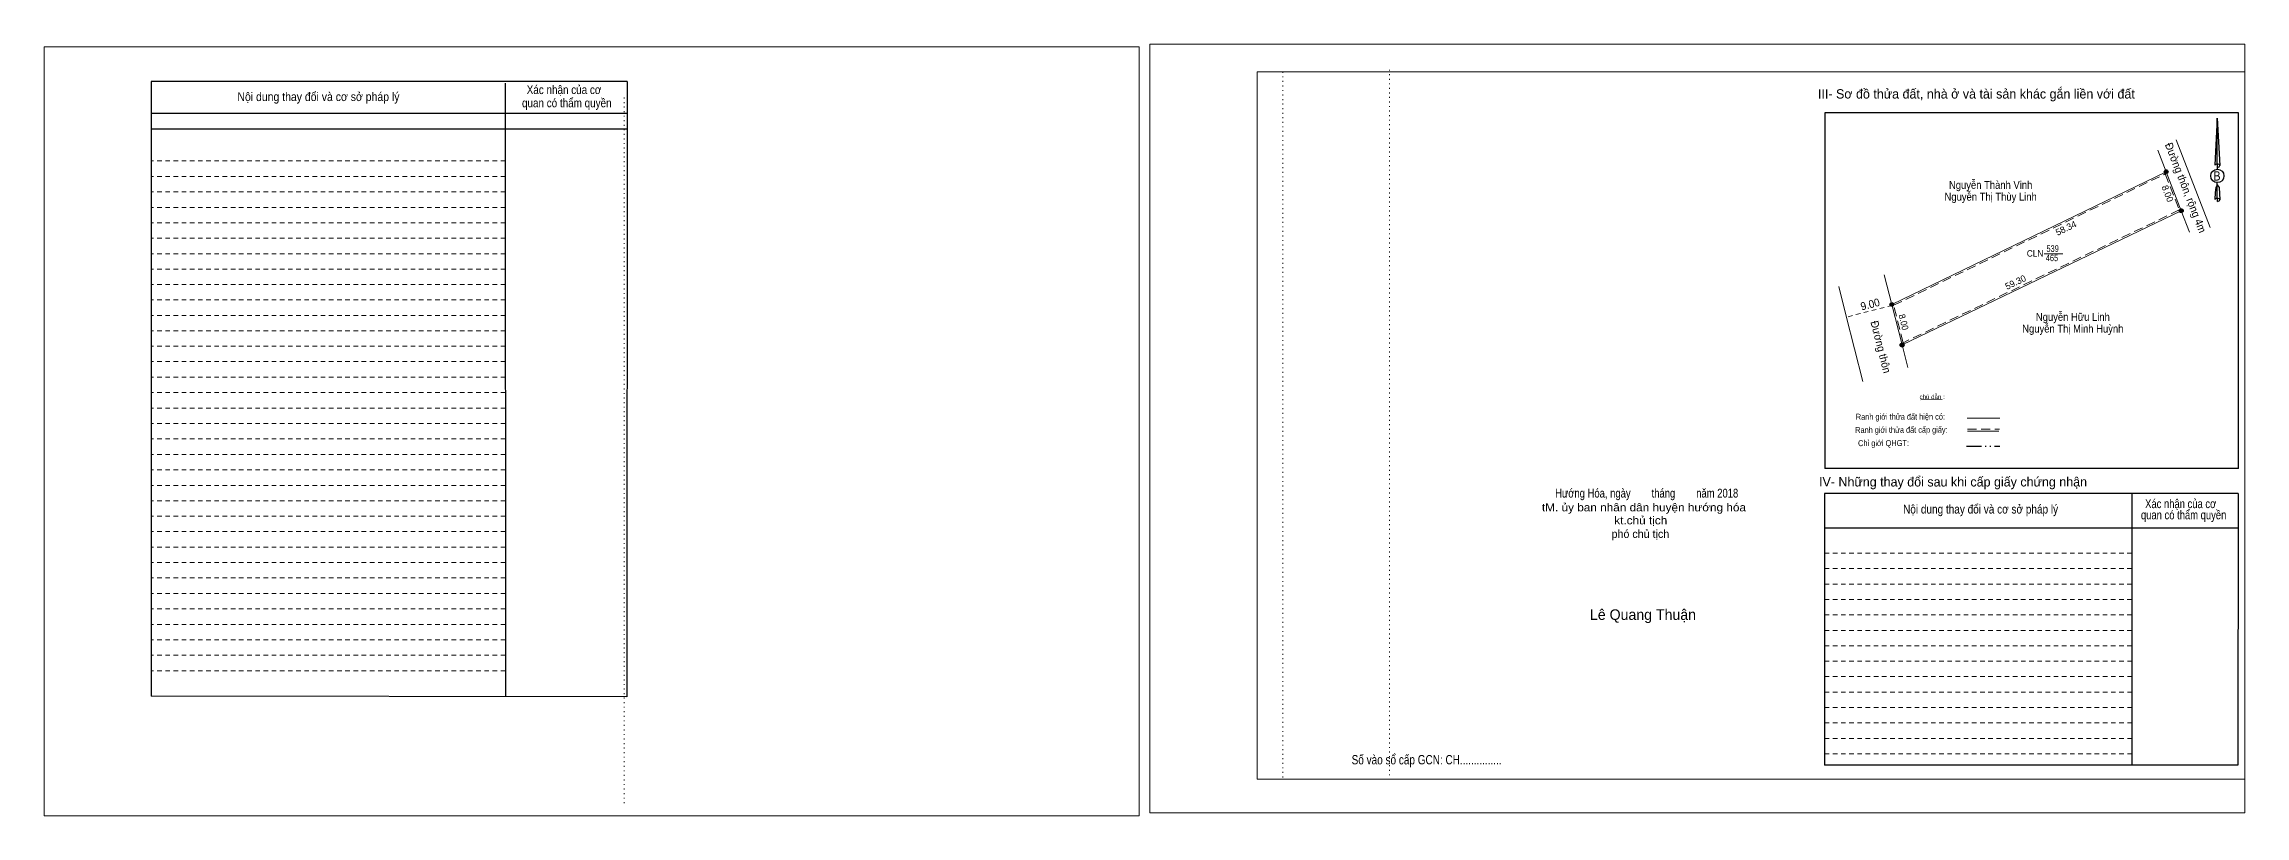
# Model space of a CAD drawing. Header units: metres. Extents: x 547981 to 548786, y 1837709 to 1837924.
# Drawn here: x 548364.8 to 548786.2, y 1837735.2 to 1837882.9 of the extents above; entities that cross this region are included whole.
import ezdxf
from ezdxf.enums import TextEntityAlignment as Align

# ---------------------------------------------------------------- set-up
doc = ezdxf.new("R2010")
doc.units = ezdxf.units.M
doc.header["$LTSCALE"] = 0.58
for name, pattern in [('DASH_DOUBLE_DOT', [9.2, 5, -1.2, 0.3, -1.2, 0.3, -1.2]), ('DOTTED', [1.5, 0.3, -1.2]), ('MEDIUM_DASHED', [4.5, 3, -1.5]), ('SHORT_DASHED', [2.7, 1.5, -1.2])]:
    doc.linetypes.add(name, pattern=pattern)
for name, color, linetype, lineweight in [('18', 7, 'Continuous', 25), ('28', 7, 'SHORT_DASHED', 13), ('3', 7, 'Continuous', 13), ('5', 7, 'DASH_DOUBLE_DOT', 25), ('55', 7, 'Continuous', 13), ('7', 7, 'Continuous', 13), ('8', 7, 'Continuous', 13)]:
    doc.layers.add(name, color=color, linetype=linetype, lineweight=lineweight)

msp = doc.modelspace()

# ---------------------------------------------------------------- hatches: boundary and pattern name
at = {"layer": '8'}
for points in [[(548771.4694, 1837858.45, 1), (548770.7306, 1837858.45, 1)], [(548774.3665, 1837850.993, 1), (548773.6276, 1837850.993, 1)], [(548718.9494, 1837833.05, 1), (548718.2106, 1837833.05, 1)], [(548718.9494, 1837833.05, 1), (548718.2106, 1837833.05, 1)], [(548720.9172, 1837825.2958, 1), (548720.1783, 1837825.2958, 1)]]:
    msp.add_hatch(color=256, dxfattribs=at).paths.add_polyline_path(points)

# ---------------------------------------------------------------- linework, layer by layer
at = {"layer": '18'}
for p, q in [((548780.89, 1837868.7), (548781.37, 1837859.67)), ((548780.89, 1837868.7), (548781.37, 1837859.67)), ((548780.89, 1837868.7), (548781.37, 1837859.67)), ((548780.5, 1837861.05), (548780.45, 1837859.69)), ((548780.89, 1837859.93), (548780.89, 1837859.61)), ((548780.89, 1837859.61), (548780.89, 1837859.36)), ((548780.89, 1837859.36), (548780.89, 1837859)), ((548780.89, 1837859.36), (548780.89, 1837859)), ((548780.89, 1837859.36), (548780.89, 1837859)), ((548781.37, 1837859.67), (548781.37, 1837859.69)), ((548780.89, 1837855.96), (548780.89, 1837856.34)), ((548780.89, 1837855.96), (548780.89, 1837856.34)), ((548780.89, 1837855.96), (548780.89, 1837856.34)), ((548780.89, 1837855.96), (548781.24, 1837855.46)), ((548780.89, 1837855.96), (548781.24, 1837855.46)), ((548780.89, 1837855.96), (548781.24, 1837855.46)), ((548780.89, 1837853.39), (548780.89, 1837853.06)), ((548781.24, 1837855.46), (548781.37, 1837853.1)), ((548781.24, 1837855.46), (548781.37, 1837853.1)), ((548781.24, 1837855.46), (548781.37, 1837853.1)), ((548780.89, 1837853.06), (548780.89, 1837852.78)), ((548781.37, 1837853.1), (548781.37, 1837853.11))]:
    msp.add_line(p, q, dxfattribs=at)
for points in [[(548780.89, 1837859.93), (548780.89, 1837868.7), (548780.5, 1837861.05)], [(548780.89, 1837853.39), (548780.89, 1837855.96), (548780.59, 1837855.46), (548780.5, 1837854.5), (548780.45, 1837853.11)]]:
    msp.add_lwpolyline(points, dxfattribs=at)
msp.add_ellipse((548780.9126, 1837857.6501), major_axis=(0, 1.2853), ratio=0.983453, dxfattribs=at)
for centre, start_param, end_param in [((548780.9131, 1837859.6306), 1.57079633, 3.07445202), ((548780.9131, 1837859.6306), 0.06714063, 1.57079633), ((548780.9131, 1837859.6306), 4.71238898, 6.28318531), ((548780.9131, 1837853.0706), 1.57079633, 2.49106941), ((548780.9131, 1837853.0706), 0.06714063, 1.57079633), ((548780.9131, 1837853.0706), 2.49106941, 3.07427841), ((548780.9131, 1837853.0706), 4.71238898, 6.28318531)]:
    msp.add_ellipse(centre, major_axis=(0.4634, 0), ratio=0.655448, start_param=start_param, end_param=end_param, dxfattribs=at)
at = {"layer": '28', "linetype": 'Continuous', "lineweight": 25}
for p, q in [((548476.47, 1837875.72), (548385.29, 1837875.72)), ((548453.1, 1837875.4), (548453.14, 1837758.05)), ((548476.47, 1837875.72), (548476.39, 1837757.97)), ((548476.47, 1837869.57), (548385.41, 1837869.57)), ((548476.47, 1837869.57), (548385.41, 1837869.57)), ((548476.47, 1837866.6), (548385.41, 1837866.6)), ((548784.96, 1837801.68), (548705.75, 1837801.68)), ((548764.51, 1837796.86), (548764.55, 1837744.87)), ((548784.88, 1837796.86), (548784.86, 1837744.87)), ((548784.86, 1837790.27), (548705.7, 1837790.27)), ((548476.39, 1837757.97), (548385.29, 1837758.1)), ((548784.86, 1837744.87), (548705.7, 1837744.87))]:
    msp.add_line(p, q, dxfattribs=at)
at = {"layer": '28'}
for p, q in [((548453.1, 1837860.53), (548385.29, 1837860.53)), ((548453.1, 1837857.55), (548385.29, 1837857.55)), ((548453.1, 1837854.63), (548385.29, 1837854.63)), ((548453.1, 1837851.63), (548385.29, 1837851.63)), ((548453.1, 1837848.69), (548385.29, 1837848.69)), ((548453.1, 1837845.72), (548385.29, 1837845.72)), ((548453.1, 1837842.77), (548385.29, 1837842.77)), ((548453.1, 1837839.82), (548385.29, 1837839.82)), ((548453.1, 1837836.87), (548385.29, 1837836.87)), ((548453.1, 1837833.91), (548385.29, 1837833.91)), ((548453.1, 1837830.97), (548385.29, 1837830.97)), ((548453.1, 1837827.99), (548385.29, 1837827.99)), ((548453.1, 1837825.07), (548385.29, 1837825.07)), ((548453.1, 1837822.12), (548385.29, 1837822.12)), ((548453.1, 1837819.14), (548385.29, 1837819.14)), ((548453.1, 1837816.21), (548385.29, 1837816.21)), ((548453.1, 1837813.22), (548385.29, 1837813.22)), ((548453.1, 1837810.27), (548385.29, 1837810.27)), ((548453.1, 1837807.31), (548385.29, 1837807.31)), ((548453.1, 1837804.36), (548385.29, 1837804.36)), ((548453.1, 1837801.39), (548385.29, 1837801.39)), ((548453.1, 1837798.44), (548385.29, 1837798.44)), ((548453.1, 1837795.49), (548385.29, 1837795.49)), ((548453.1, 1837792.53), (548385.29, 1837792.53)), ((548453.1, 1837789.6), (548385.29, 1837789.6)), ((548453.1, 1837786.61), (548385.29, 1837786.61)), ((548453.1, 1837783.7), (548385.29, 1837783.7)), ((548764.54, 1837785.48), (548705.7, 1837785.48)), ((548764.54, 1837782.52), (548705.7, 1837782.52)), ((548453.1, 1837780.71), (548385.29, 1837780.71)), ((548453.1, 1837777.77), (548385.29, 1837777.77)), ((548764.54, 1837779.55), (548705.7, 1837779.55)), ((548453.1, 1837774.81), (548385.29, 1837774.81)), ((548764.54, 1837776.62), (548705.7, 1837776.62)), ((548764.54, 1837773.65), (548705.7, 1837773.65)), ((548453.1, 1837771.83), (548385.29, 1837771.83)), ((548764.54, 1837770.69), (548705.7, 1837770.69)), ((548453.1, 1837768.89), (548385.29, 1837768.89)), ((548453.1, 1837765.93), (548385.29, 1837765.93)), ((548764.54, 1837767.71), (548705.7, 1837767.71)), ((548453.1, 1837762.97), (548385.29, 1837762.97)), ((548764.55, 1837764.77), (548705.7, 1837764.77)), ((548764.55, 1837761.84), (548705.7, 1837761.84)), ((548764.55, 1837758.88), (548705.7, 1837758.88)), ((548764.55, 1837755.92), (548705.7, 1837755.92)), ((548764.55, 1837752.96), (548705.7, 1837752.96)), ((548764.55, 1837750.02), (548705.7, 1837750.02)), ((548764.55, 1837747.07), (548705.7, 1837747.07))]:
    msp.add_line(p, q, dxfattribs=at)
at = {"layer": '28', "linetype": 'Continuous', "lineweight": 25}
for points in [[(548476.47, 1837875.72), (548385.29, 1837875.72), (548385.29, 1837758.1)], [(548784.96, 1837801.68), (548784.96, 1837869.75), (548705.75, 1837869.75), (548705.75, 1837801.68)], [(548784.88, 1837796.86), (548705.7, 1837796.86), (548705.7, 1837744.87)]]:
    msp.add_lwpolyline(points, dxfattribs=at)
at = {"layer": '3'}
for p, q in [((548597.09, 1837877.57), (548786.2, 1837877.57)), ((548597.09, 1837742.2), (548597.09, 1837877.57)), ((548786.2, 1837877.57), (548786.2, 1837741.07)), ((548597.09, 1837742.2), (548786.2, 1837742.2))]:
    msp.add_line(p, q, dxfattribs=at)
at = {"layer": '3', "linetype": 'DOTTED'}
for p, q in [((548601.99, 1837877.57), (548601.99, 1837742.2)), ((548622.4, 1837877.98), (548622.4, 1837742.6)), ((548475.87, 1837872.65), (548475.87, 1837737.29))]:
    msp.add_line(p, q, dxfattribs=at)
at = {"layer": '3'}
for points in [[(548576.53, 1837735.78), (548786.2, 1837735.78), (548786.2, 1837882.89), (548576.53, 1837882.89)], [(548364.79, 1837735.17), (548574.45, 1837735.17), (548574.45, 1837882.33), (548364.79, 1837882.33)], [(548364.79, 1837882.33), (548574.45, 1837882.33), (548574.45, 1837735.17), (548364.79, 1837735.17)], [(548364.79, 1837735.17), (548574.45, 1837735.17), (548574.45, 1837882.33), (548364.79, 1837882.33)]]:
    msp.add_lwpolyline(points, close=True, dxfattribs=at)
msp.add_lwpolyline([(548604.74, 1837877.57), (548786.2, 1837877.57), (548786.2, 1837742.2), (548604.74, 1837742.2)], dxfattribs=at)
at = {"layer": '5'}
msp.add_line((548732.88, 1837805.93), (548739.27, 1837805.93), dxfattribs=at)
at = {"layer": '55'}
for p, q in [((548733.03, 1837811.3), (548739.27, 1837811.3)), ((548733.08, 1837808.79), (548739.06, 1837808.79)), ((548733.08, 1837808.79), (548739.06, 1837808.79))]:
    msp.add_line(p, q, dxfattribs=at)
at = {"layer": '55', "linetype": 'MEDIUM_DASHED'}
msp.add_line((548733.07, 1837809.22), (548739.19, 1837809.22), dxfattribs=at)
at = {"layer": '7'}
msp.add_line((548724.11, 1837814.8), (548728.23, 1837814.86), dxfattribs=at)
at = {"layer": '8'}
for p, q in [((548771.1, 1837858.45), (548769.49, 1837862.58)), ((548773.01, 1837864.55), (548779.53, 1837847.77)), ((548774, 1837850.99), (548775.6, 1837846.86)), ((548747.75, 1837842.76), (548751.3, 1837842.76)), ((548708.41, 1837836.49), (548709.86, 1837830.84)), ((548718.58, 1837833.05), (548717.12, 1837838.73)), ((548713.03, 1837818.34), (548709.86, 1837830.84)), ((548720.55, 1837825.3), (548721.63, 1837821))]:
    msp.add_line(p, q, dxfattribs=at)
at = {"layer": '8', "linetype": 'SHORT_DASHED'}
msp.add_line((548718.63, 1837832.87), (548709.91, 1837830.64), dxfattribs=at)
at = {"layer": '8'}
for points in [[(548718.58, 1837833.05), (548771.1, 1837858.45), (548774, 1837850.99), (548720.55, 1837825.3)], [(548771.1, 1837858.45), (548774, 1837850.99), (548720.55, 1837825.3), (548718.58, 1837833.05)]]:
    msp.add_lwpolyline(points, close=True, dxfattribs=at)
at = {"layer": '8', "linetype": 'MEDIUM_DASHED'}
msp.add_lwpolyline([(548718.93, 1837832.89), (548770.94, 1837858.04), (548773.62, 1837851.14), (548720.75, 1837825.73)], close=True, dxfattribs=at)
at = {"layer": '8', "lineweight": 25}
for centre in [(548771.1, 1837858.45), (548773.997, 1837850.993), (548718.58, 1837833.05), (548718.58, 1837833.05), (548720.5477, 1837825.2958)]:
    msp.add_circle(centre, 0.3695, dxfattribs=at)

# ---------------------------------------------------------------- texts
at = {"layer": '18'}
for s, height, width, p in [('B', 1.765, 0.85, (548780.845, 1837856.77)), ('tM. ủy ban nhân dân huyện hướng hóa', 1.532, 1.1, (548671.125, 1837793.46)), ('Hướng Hóa, ngày        tháng        năm 2018', 1.69, 0.8, (548671.645, 1837796.1)), ('kt.chủ tịch', 1.532, 1.1, (548670.515, 1837790.98)), ('Số vào sổ cấp GCN: CH...............', 1.788, 0.8, (548629.505, 1837745.04))]:
    msp.add_text(s, height=height, dxfattribs=dict(at, width=width)).set_placement(p, align=Align.CENTER)
for s, height, p in [('phó chủ tịch', 1.532, (548670.44, 1837788.38)), ('Lê Quang Thuận', 2.023, (548670.94, 1837772.69))]:
    msp.add_text(s, height=height, dxfattribs=at).set_placement(p, align=Align.CENTER)
at = {"layer": '28'}
for s, height, width, p in [('Xác nhận của cơ', 1.665, 0.85, (548464.355, 1837873.32)), ('Xác nhận của cơ', 1.665, 0.85, (548464.355, 1837873.32)), ('Nội dung thay đổi và cơ sở pháp lý', 1.665, 0.9, (548417.335, 1837871.98)), ('Nội dung thay đổi và cơ sở pháp lý', 1.665, 0.9, (548417.335, 1837871.98)), (' quan có thẩm quyền', 1.665, 0.85, (548464.62, 1837870.79)), (' quan có thẩm quyền', 1.665, 0.85, (548464.62, 1837870.79)), ('Nội dung thay đổi và cơ sở pháp lý', 1.686, 0.85, (548735.58, 1837793.04)), ('Xác nhận của cơ', 1.686, 0.8, (548773.89, 1837794.08)), (' quan có thẩm quyền', 1.686, 0.8, (548774.205, 1837791.94))]:
    msp.add_text(s, height=height, dxfattribs=dict(at, width=width)).set_placement(p, align=Align.CENTER)
for s, p in [('III- Sơ đồ thửa đất, nhà ở và tài sản khác gắn liền với đất', (548734.775, 1837872.46)), ('IV- Những thay đổi sau khi cấp giấy chứng nhận', (548730.305, 1837798.22))]:
    msp.add_text(s, height=1.788, dxfattribs=at).set_placement(p, align=Align.CENTER)
at = {"layer": '55'}
for s, height, width, p in [('Ranh giới thửa đất hiện có:', 1.154, 0.8, (548720.2236, 1837810.9979)), ('Chỉ giới QHGT:', 1.149, 0.85, (548716.9986, 1837805.9506)), ('Ranh giới thửa đất cấp giấy:', 1.149, 0.8, (548720.4186, 1837808.4885))]:
    msp.add_text(s, height=height, rotation=0.135, dxfattribs=dict(at, width=width)).set_placement(p, align=Align.CENTER)
at = {"layer": '7'}
msp.add_text('chú dẫn :', height=0.8495, rotation=359.974, dxfattribs=at).set_placement((548726.3048, 1837814.9488), align=Align.CENTER)
at = {"layer": '8', "width": 0.95}
for s, rotation, p in [('Đường thôn, rộng 4m', 291.231, (548770.83, 1837863.66)), ('9.00', 14.401, (548712.82, 1837831.9)), ('Đường thôn', 284.214, (548714.48, 1837829.72))]:
    msp.add_text(s, height=1.5, rotation=rotation, dxfattribs=at).set_placement(p)
at = {"layer": '8'}
for s, height, width, p in [('Nguyễn Thị Thùy Linh', 1.5, 0.9, (548737.505, 1837852.92)), ('Nguyễn Thành Vinh', 1.5, 0.9, (548737.5, 1837855.18)), ('CLN', 1.25, 0.95, (548746.015, 1837842.2)), ('465', 1.25, 0.85, (548749.245, 1837841.34)), ('539', 1.25, 0.85, (548749.37, 1837843.12)), ('Nguyễn Thị Minh Huỳnh', 1.5, 0.9, (548753.235, 1837827.68)), ('Nguyễn Hữu Linh', 1.5, 0.9, (548753.245, 1837829.92))]:
    msp.add_text(s, height=height, dxfattribs=dict(at, width=width)).set_placement(p, align=Align.CENTER)
for s, rotation, p in [('8.00', 291.243, (548770.7962, 1837854.0464)), ('58.34', 25.81, (548752.2079, 1837847.0827)), ('59.30', 25.671, (548742.5393, 1837836.7377))]:
    msp.add_text(s, height=1.25, rotation=rotation, dxfattribs=at).set_placement(p, align=Align.CENTER)
at = {"layer": '8', "width": 0.95}
msp.add_text('8.00', height=1.25, rotation=284.262, dxfattribs=at).set_placement((548720.2354, 1837829.5339), align=Align.CENTER)

doc.saveas('drawing.dxf')
